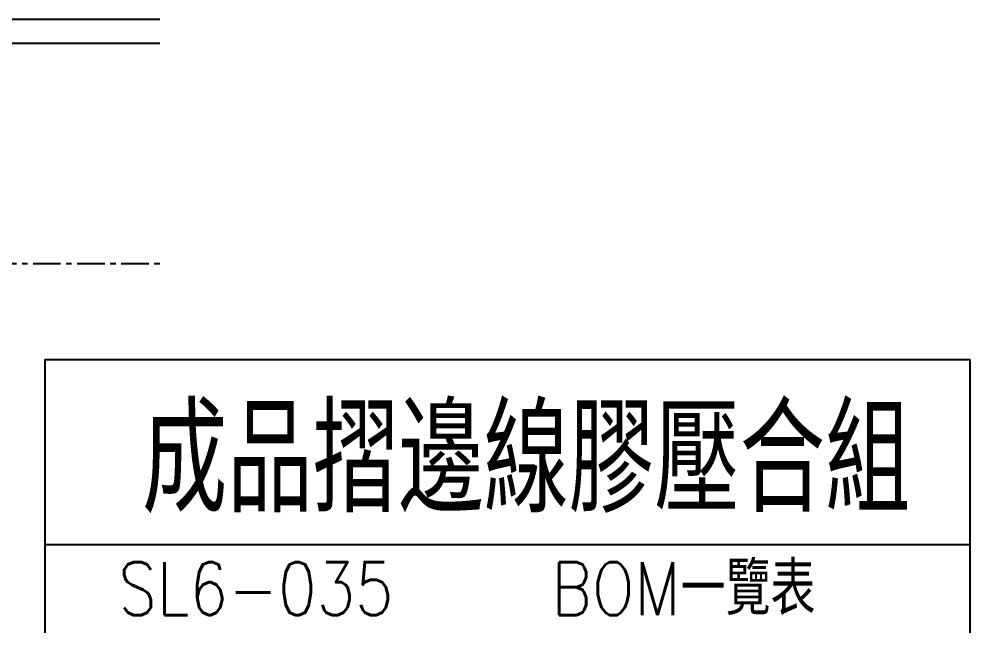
# Model space of a CAD drawing. Extents: x -1323 to 2728, y -2082 to -314.
# Drawn here: x 1865 to 2728, y -988 to -437 of the extents above; entities that cross this region are included whole.
import ezdxf

# ---------------------------------------------------------------- set-up
doc = ezdxf.new("R2010")
doc.units = 0
doc.header["$LTSCALE"] = 5
doc.header["$MEASUREMENT"] = 0
doc.linetypes.add('CENTER', pattern=[2, 1.25, -0.25, 0.25, -0.25])
doc.layers.add('DIM', color=1, linetype='CONTINUOUS')
doc.layers.add('MAIN', color=3, linetype='CONTINUOUS')
doc.styles.add('CHINESE', font='romans.shx', dxfattribs={"width": 0.85, "height": 4, "bigfont": 'chineset.shx'})
doc.styles.add('RUBONL', font='romans.shx', dxfattribs={"width": 0.85, "height": 4, "bigfont": 'rubonl.shx'})

msp = doc.modelspace()

# ---------------------------------------------------------------- linework, layer by layer
at = {"layer": 'DIM'}
for p, q in [((1888.066, -745.467), (2728.066, -745.467)), ((1888.066, -745.467), (1888.066, -1705.467)), ((2728.066, -745.467), (2728.066, -1705.467)), ((1888.066, -913.467), (2728.066, -913.467))]:
    msp.add_line(p, q, dxfattribs=at)
at = {"layer": 'MAIN', "color": 7}
for p, q in [((-1322.503, -436.532), (1992.54, -436.532)), ((-1322.503, -458.532), (1992.54, -458.532))]:
    msp.add_line(p, q, dxfattribs=at)
at = {"layer": 'MAIN', "color": 1, "linetype": 'CENTER', "ltscale": 4}
msp.add_line((-1322.503, -658.532), (1992.54, -658.532), dxfattribs=at)

# ---------------------------------------------------------------- texts
at = {"layer": 'DIM', "width": 0.85}
for s, height, style, p in [('成品摺邊線膠壓合組', 96, 'RUBONL', (1976.331, -884.36)), ('SL6-035    BOM一覽表', 48, 'CHINESE', (1954.791, -977.565))]:
    msp.add_text(s, height=height, dxfattribs=dict(at, style=style)).set_placement(p)

doc.saveas('drawing.dxf')
